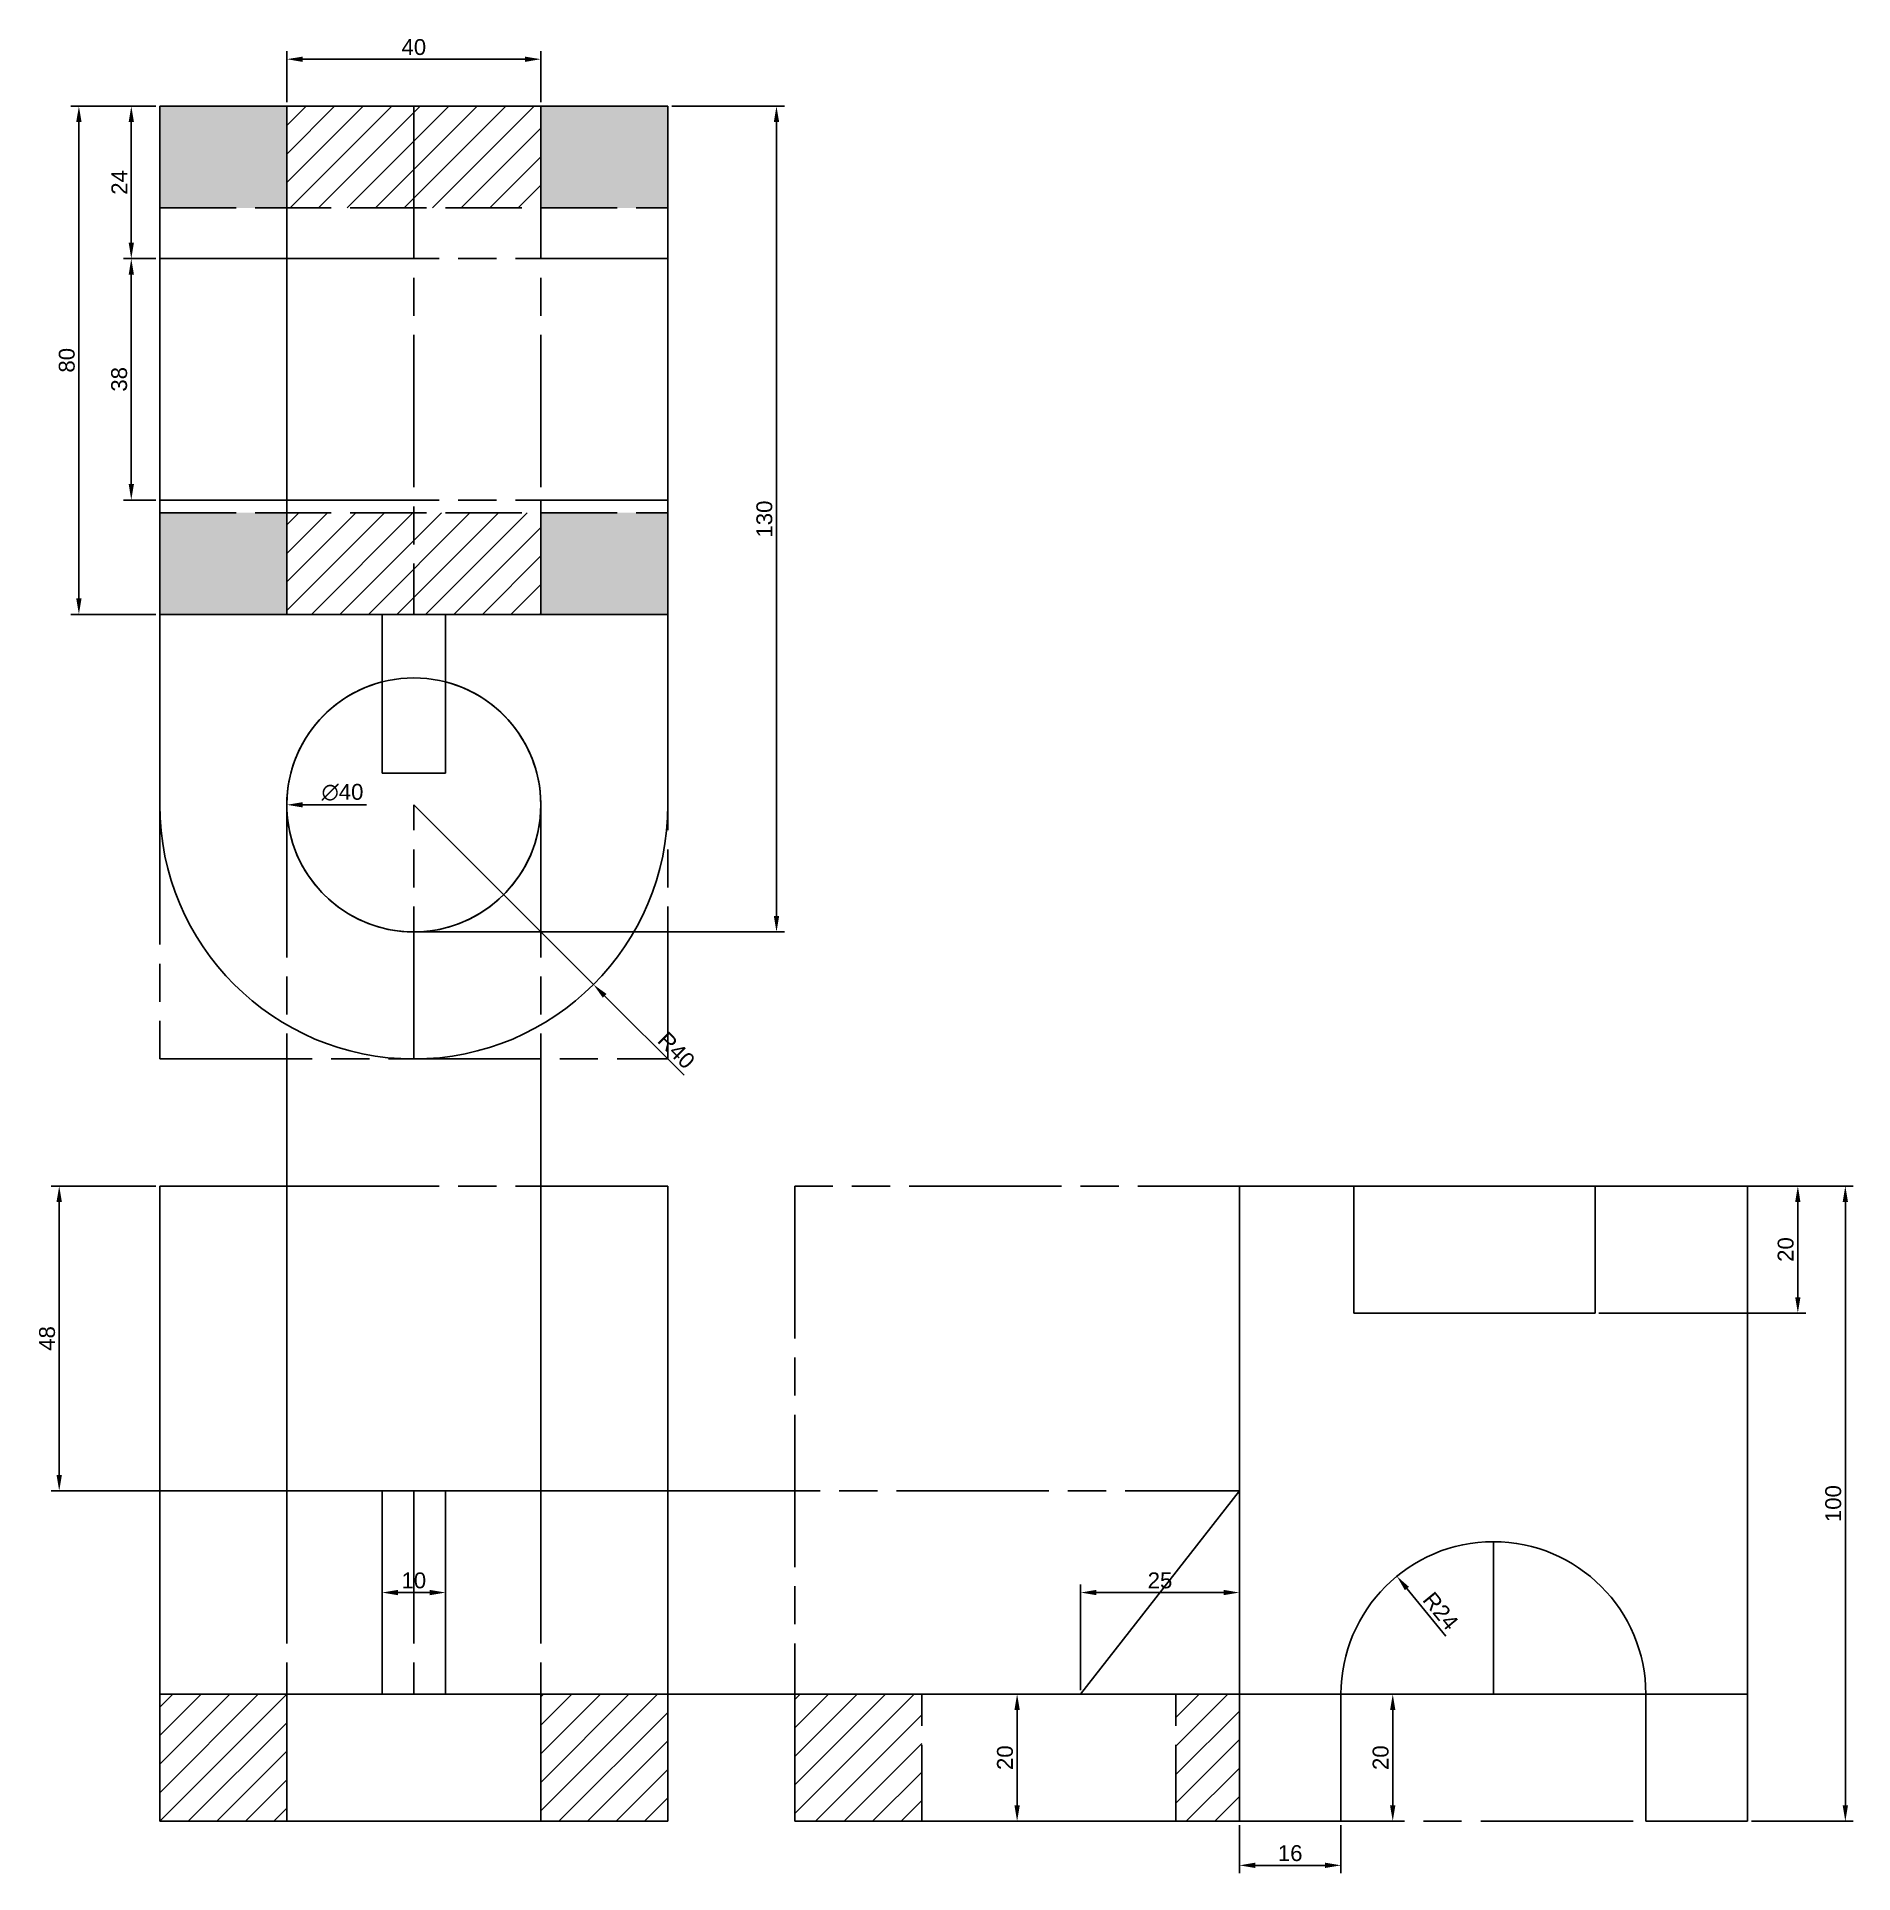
# Model space of a CAD drawing. Header units: centimetres. Extents: x -9 to 277, y 2 to 291.
import ezdxf

# ---------------------------------------------------------------- set-up
doc = ezdxf.new("R2010")
doc.units = ezdxf.units.CM
doc.linetypes.add('ACAD_ISO02W100', pattern=[15, 12, -3])
doc.linetypes.add('ACAD_ISO08W100', pattern=[36, 24, -3, 6, -3])
for name, color, linetype, true_color in [('Cortes', 7, 'ACAD_ISO02W100', 0x0627e5), ('Cotas', 7, 'Continuous', 0xff3838), ('Guias', 7, 'ACAD_ISO08W100', 0xa8a8a8), ('Lineas', 7, 'Continuous', 0xffffff), ('Sombreado', 7, 'Continuous', 0x3aeed9)]:
    doc.layers.add(name, color=color, linetype=linetype, true_color=true_color)
doc.styles.get("Standard").update_dxf_attribs({"font": 'arial.ttf'})
doc.dimstyles.new('ISO-25', dxfattribs={"dimtxt": 2.5, "dimasz": 2.5, "dimexe": 1.25, "dimexo": 0.625, "dimtad": 1, "dimtxsty": 'Standard', "dimcen": 2.5, "dimadec": 0, "dimazin": 0, "dimtfac": 1, "dimtmove": 0, "dimatfit": 3, "dimfxl": 1, "dimarcsym": 0})

# ---------------------------------------------------------------- blocks, each defined once
blk = doc.blocks.new('*D1')
at = {"layer": 'Cotas', "color": 0, "lineweight": -2, "transparency": 16777216}
for p, q in [((90.63, 280), (108.36, 280)), ((107.11, 152.5), (107.11, 277.5)), ((50.63, 150), (108.36, 150))]:
    blk.add_line(p, q, dxfattribs=at)
at = {"layer": 'Cotas', "color": 0, "transparency": 16777216}
for points in [[(106.69, 277.5), (107.53, 277.5), (107.11, 280)], [(106.69, 152.5), (107.53, 152.5), (107.11, 150)]]:
    blk.add_solid(points, dxfattribs=at)
at = {"layer": 'Defpoints', "color": 0, "transparency": 16777216}
for p in [(90, 280), (107.11, 280), (50, 150)]:
    blk.add_point(p, dxfattribs=at)
at = {"layer": 'Cotas', "color": 0, "transparency": 16777216, "insert": (105.21, 215), "char_height": 2.5, "attachment_point": 5, "rotation": 90}
blk.add_mtext('130', dxfattribs=at)
blk = doc.blocks.new('*D2')
at = {"layer": 'Cotas', "color": 0, "lineweight": -2, "transparency": 16777216}
for p, q in [((9.38, 280), (4.26, 280)), ((5.51, 277.5), (5.51, 258.5)), ((9.38, 256), (4.26, 256))]:
    blk.add_line(p, q, dxfattribs=at)
at = {"layer": 'Cotas', "color": 0, "transparency": 16777216}
for points in [[(5.1, 277.5), (5.93, 277.5), (5.51, 280)], [(5.1, 258.5), (5.93, 258.5), (5.51, 256)]]:
    blk.add_solid(points, dxfattribs=at)
at = {"layer": 'Defpoints', "color": 0, "transparency": 16777216}
for p in [(10, 280), (5.51, 256), (10, 256)]:
    blk.add_point(p, dxfattribs=at)
at = {"layer": 'Cotas', "color": 0, "transparency": 16777216, "insert": (3.63, 268), "char_height": 2.5, "attachment_point": 5, "rotation": 90}
blk.add_mtext('24', dxfattribs=at)
blk = doc.blocks.new('*D3')
at = {"layer": 'Cotas', "color": 0, "lineweight": -2, "transparency": 16777216}
for p, q in [((9.38, 256), (4.26, 256)), ((5.51, 253.5), (5.51, 220.5)), ((9.38, 218), (4.26, 218))]:
    blk.add_line(p, q, dxfattribs=at)
at = {"layer": 'Cotas', "color": 0, "transparency": 16777216}
for points in [[(5.1, 253.5), (5.93, 253.5), (5.51, 256)], [(5.1, 220.5), (5.93, 220.5), (5.51, 218)]]:
    blk.add_solid(points, dxfattribs=at)
at = {"layer": 'Defpoints', "color": 0, "transparency": 16777216}
for p in [(10, 256), (5.51, 218), (10, 218)]:
    blk.add_point(p, dxfattribs=at)
at = {"layer": 'Cotas', "color": 0, "transparency": 16777216, "insert": (3.61, 237), "char_height": 2.5, "attachment_point": 5, "rotation": 90}
blk.add_mtext('38', dxfattribs=at)
blk = doc.blocks.new('*D4')
at = {"layer": 'Cotas', "color": 0, "lineweight": -2, "transparency": 16777216}
for p, q in [((9.38, 280), (-3.99, 280)), ((-2.74, 277.5), (-2.74, 202.5)), ((9.38, 200), (-3.99, 200))]:
    blk.add_line(p, q, dxfattribs=at)
at = {"layer": 'Cotas', "color": 0, "transparency": 16777216}
for points in [[(-3.16, 277.5), (-2.32, 277.5), (-2.74, 280)], [(-3.16, 202.5), (-2.32, 202.5), (-2.74, 200)]]:
    blk.add_solid(points, dxfattribs=at)
at = {"layer": 'Defpoints', "color": 0, "transparency": 16777216}
for p in [(10, 280), (-2.74, 200), (10, 200)]:
    blk.add_point(p, dxfattribs=at)
at = {"layer": 'Cotas', "color": 0, "transparency": 16777216, "insert": (-4.64, 240), "char_height": 2.5, "attachment_point": 5, "rotation": 90}
blk.add_mtext('80', dxfattribs=at)
blk = doc.blocks.new('*D5')
at = {"layer": 'Cotas', "color": 0, "lineweight": -2, "transparency": 16777216}
for p, q in [((30, 280.63), (30, 288.65)), ((32.5, 287.4), (67.5, 287.4)), ((70, 280.63), (70, 288.65))]:
    blk.add_line(p, q, dxfattribs=at)
at = {"layer": 'Cotas', "color": 0, "transparency": 16777216}
for points in [[(32.5, 287.81), (32.5, 286.98), (30, 287.4)], [(67.5, 287.81), (67.5, 286.98), (70, 287.4)]]:
    blk.add_solid(points, dxfattribs=at)
at = {"layer": 'Defpoints', "color": 0, "transparency": 16777216}
for p in [(70, 287.4), (30, 280), (70, 280)]:
    blk.add_point(p, dxfattribs=at)
at = {"layer": 'Cotas', "color": 0, "transparency": 16777216, "insert": (50, 289.3), "char_height": 2.5, "attachment_point": 5}
blk.add_mtext('40', dxfattribs=at)
blk = doc.blocks.new('*D6')
at = {"layer": 'Cotas', "color": 0, "lineweight": -2, "transparency": 16777216}
for p, q in [((236.62, 110), (269.19, 110)), ((267.94, 107.5), (267.94, 92.5)), ((236.62, 90), (269.19, 90))]:
    blk.add_line(p, q, dxfattribs=at)
at = {"layer": 'Cotas', "color": 0, "transparency": 16777216}
for points in [[(267.52, 107.5), (268.35, 107.5), (267.94, 110)], [(267.52, 92.5), (268.35, 92.5), (267.94, 90)]]:
    blk.add_solid(points, dxfattribs=at)
at = {"layer": 'Defpoints', "color": 0, "transparency": 16777216}
for p in [(236, 110), (236, 90), (267.94, 90)]:
    blk.add_point(p, dxfattribs=at)
at = {"layer": 'Cotas', "color": 0, "transparency": 16777216, "insert": (266.03, 100), "char_height": 2.5, "attachment_point": 5, "rotation": 90}
blk.add_mtext('20', dxfattribs=at)
blk = doc.blocks.new('*D7')
at = {"layer": 'Cotas', "color": 0, "lineweight": -2, "transparency": 16777216}
for p, q in [((260.62, 110), (276.67, 110)), ((275.42, 107.5), (275.42, 12.5)), ((260.62, 10), (276.67, 10))]:
    blk.add_line(p, q, dxfattribs=at)
at = {"layer": 'Cotas', "color": 0, "transparency": 16777216}
for points in [[(275, 107.5), (275.84, 107.5), (275.42, 110)], [(275, 12.5), (275.84, 12.5), (275.42, 10)]]:
    blk.add_solid(points, dxfattribs=at)
at = {"layer": 'Defpoints', "color": 0, "transparency": 16777216}
for p in [(260, 110), (260, 10), (275.42, 10)]:
    blk.add_point(p, dxfattribs=at)
at = {"layer": 'Cotas', "color": 0, "transparency": 16777216, "insert": (273.52, 60), "char_height": 2.5, "attachment_point": 5, "rotation": 90}
blk.add_mtext('100', dxfattribs=at)
blk = doc.blocks.new('*D8')
at = {"layer": 'Cotas', "color": 0, "lineweight": -2, "transparency": 16777216}
for p, q in [((9.38, 110), (-7.09, 110)), ((-5.84, 107.5), (-5.84, 64.5)), ((29.37, 62), (-7.09, 62))]:
    blk.add_line(p, q, dxfattribs=at)
at = {"layer": 'Cotas', "color": 0, "transparency": 16777216}
for points in [[(-6.26, 107.5), (-5.42, 107.5), (-5.84, 110)], [(-6.26, 64.5), (-5.42, 64.5), (-5.84, 62)]]:
    blk.add_solid(points, dxfattribs=at)
at = {"layer": 'Defpoints', "color": 0, "transparency": 16777216}
for p in [(10, 110), (-5.84, 62), (30, 62)]:
    blk.add_point(p, dxfattribs=at)
at = {"layer": 'Cotas', "color": 0, "transparency": 16777216, "insert": (-7.74, 86), "char_height": 2.5, "attachment_point": 5, "rotation": 90}
blk.add_mtext('48', dxfattribs=at)
blk = doc.blocks.new('*D9')
at = {"layer": 'Cotas', "color": 0, "lineweight": -2, "transparency": 16777216}
for p, q in [((45, 46.63), (45, 47.25)), ((55, 46.63), (55, 47.25)), ((47.5, 46), (52.5, 46))]:
    blk.add_line(p, q, dxfattribs=at)
at = {"layer": 'Cotas', "color": 0, "transparency": 16777216}
for points in [[(47.5, 46.42), (47.5, 45.58), (45, 46)], [(52.5, 46.42), (52.5, 45.58), (55, 46)]]:
    blk.add_solid(points, dxfattribs=at)
at = {"layer": 'Defpoints', "color": 0, "transparency": 16777216}
for p in [(45, 46), (55, 46), (55, 46)]:
    blk.add_point(p, dxfattribs=at)
at = {"layer": 'Cotas', "color": 0, "transparency": 16777216, "insert": (50, 47.9), "char_height": 2.5, "attachment_point": 5}
blk.add_mtext('10', dxfattribs=at)
blk = doc.blocks.new('*D10')
at = {"layer": 'Cotas', "color": 0, "lineweight": -2, "transparency": 16777216}
for p, q in [((155, 30.63), (155, 47.25)), ((180, 30.63), (180, 47.25)), ((157.5, 46), (177.5, 46))]:
    blk.add_line(p, q, dxfattribs=at)
at = {"layer": 'Cotas', "color": 0, "transparency": 16777216}
for points in [[(157.5, 46.42), (157.5, 45.58), (155, 46)], [(177.5, 46.42), (177.5, 45.58), (180, 46)]]:
    blk.add_solid(points, dxfattribs=at)
at = {"layer": 'Defpoints', "color": 0, "transparency": 16777216}
for p in [(180, 46), (155, 30), (180, 30)]:
    blk.add_point(p, dxfattribs=at)
at = {"layer": 'Cotas', "color": 0, "transparency": 16777216, "insert": (167.5, 47.9), "char_height": 2.5, "attachment_point": 5}
blk.add_mtext('25', dxfattribs=at)
blk = doc.blocks.new('*D11')
at = {"layer": 'Cotas', "color": 0, "lineweight": -2, "transparency": 16777216}
for p, q in [((196.63, 30), (205.4, 30)), ((204.15, 27.5), (204.15, 12.5)), ((196.63, 10), (205.4, 10))]:
    blk.add_line(p, q, dxfattribs=at)
at = {"layer": 'Cotas', "color": 0, "transparency": 16777216}
for points in [[(203.73, 27.5), (204.57, 27.5), (204.15, 30)], [(203.73, 12.5), (204.57, 12.5), (204.15, 10)]]:
    blk.add_solid(points, dxfattribs=at)
at = {"layer": 'Defpoints', "color": 0, "transparency": 16777216}
for p in [(196, 30), (196, 10), (204.15, 10)]:
    blk.add_point(p, dxfattribs=at)
at = {"layer": 'Cotas', "color": 0, "transparency": 16777216, "insert": (202.25, 20), "char_height": 2.5, "attachment_point": 5, "rotation": 90}
blk.add_mtext('20', dxfattribs=at)
blk = doc.blocks.new('*D12')
at = {"layer": 'Cotas', "color": 0, "lineweight": -2, "transparency": 16777216}
blk.add_line((212.53, 39.12), (206.38, 46.64), dxfattribs=at)
at = {"layer": 'Cotas', "color": 0, "transparency": 16777216}
blk.add_solid([(206.7, 46.9), (206.06, 46.37), (204.8, 48.57)], dxfattribs=at)
at = {"layer": 'Defpoints', "color": 0, "transparency": 16777216}
for p in [(204.8, 48.57), (220, 30)]:
    blk.add_point(p, dxfattribs=at)
at = {"layer": 'Cotas', "color": 0, "transparency": 16777216, "insert": (211.7, 43.1), "char_height": 2.5, "attachment_point": 5, "rotation": 309.3038}
blk.add_mtext('R24', dxfattribs=at)
blk = doc.blocks.new('*D13')
at = {"layer": 'Cotas', "color": 0, "lineweight": -2, "transparency": 16777216}
for p, q in [((144.38, 30), (143.75, 30)), ((145, 27.5), (145, 12.5)), ((144.38, 10), (143.75, 10))]:
    blk.add_line(p, q, dxfattribs=at)
at = {"layer": 'Cotas', "color": 0, "transparency": 16777216}
for points in [[(144.58, 27.5), (145.42, 27.5), (145, 30)], [(144.58, 12.5), (145.42, 12.5), (145, 10)]]:
    blk.add_solid(points, dxfattribs=at)
at = {"layer": 'Defpoints', "color": 0, "transparency": 16777216}
for p in [(145, 30), (145, 10), (145, 10)]:
    blk.add_point(p, dxfattribs=at)
at = {"layer": 'Cotas', "color": 0, "transparency": 16777216, "insert": (143.1, 20), "char_height": 2.5, "attachment_point": 5, "rotation": 90}
blk.add_mtext('20', dxfattribs=at)
blk = doc.blocks.new('*D14')
at = {"layer": 'Cotas', "color": 0, "lineweight": -2, "transparency": 16777216}
for p, q in [((50, 170), (78.29, 141.72)), ((92.55, 127.45), (80.05, 139.95))]:
    blk.add_line(p, q, dxfattribs=at)
at = {"layer": 'Cotas', "color": 0, "transparency": 16777216}
blk.add_solid([(80.35, 140.24), (79.76, 139.65), (78.29, 141.72)], dxfattribs=at)
at = {"layer": 'Defpoints', "color": 0, "transparency": 16777216}
for p in [(50, 170), (78.29, 141.72)]:
    blk.add_point(p, dxfattribs=at)
at = {"layer": 'Cotas', "color": 0, "transparency": 16777216, "insert": (91.35, 131.35), "char_height": 2.5, "attachment_point": 5, "rotation": 315.0027}
blk.add_mtext('R40', dxfattribs=at)
blk = doc.blocks.new('*D15')
at = {"layer": 'Cotas', "color": 0, "lineweight": -2, "transparency": 16777216}
blk.add_line((42.54, 170.01), (32.5, 170.02), dxfattribs=at)
at = {"layer": 'Cotas', "color": 0, "transparency": 16777216}
blk.add_solid([(32.5, 170.43), (32.5, 169.6), (30, 170.02)], dxfattribs=at)
at = {"layer": 'Defpoints', "color": 0, "transparency": 16777216}
for p in [(30, 170.02), (70, 169.98)]:
    blk.add_point(p, dxfattribs=at)
at = {"layer": 'Cotas', "color": 0, "transparency": 16777216, "insert": (38.77, 171.98), "char_height": 2.5, "attachment_point": 5, "rotation": 359.9505}
blk.add_mtext('∅40', dxfattribs=at)
blk = doc.blocks.new('*D16')
at = {"layer": 'Cotas', "color": 0, "lineweight": -2, "transparency": 16777216}
for p, q in [((180, 9.37), (180, 1.8)), ((196, 9.37), (196, 1.8)), ((182.5, 3.05), (193.5, 3.05))]:
    blk.add_line(p, q, dxfattribs=at)
at = {"layer": 'Cotas', "color": 0, "transparency": 16777216}
for points in [[(182.5, 3.47), (182.5, 2.64), (180, 3.05)], [(193.5, 3.47), (193.5, 2.64), (196, 3.05)]]:
    blk.add_solid(points, dxfattribs=at)
at = {"layer": 'Defpoints', "color": 0, "transparency": 16777216}
for p in [(180, 10), (196, 10), (196, 3.05)]:
    blk.add_point(p, dxfattribs=at)
at = {"layer": 'Cotas', "color": 0, "transparency": 16777216, "insert": (188, 4.96), "char_height": 2.5, "attachment_point": 5}
blk.add_mtext('16', dxfattribs=at)

msp = doc.modelspace()

# ---------------------------------------------------------------- hatches: boundary and pattern name
at = {"layer": 'Sombreado'}
h = msp.add_hatch(color=256, dxfattribs=at)
h.dxf.hatch_style = 1
h.paths.add_polyline_path([(30, 216), (10, 216), (10, 200), (30, 200)])
h.paths.add_polyline_path([(90, 216), (70, 216), (70, 200), (90, 200)])
h.paths.add_polyline_path([(90, 280), (70, 280), (70, 264), (90, 264)])
h.paths.add_polyline_path([(30, 280), (10, 280), (10, 264), (30, 264)])
h = msp.add_hatch(dxfattribs=at)
h.set_pattern_fill('ANSI31', color=256)
h.paths.add_polyline_path([(50, 280), (30, 280), (30, 264), (50, 264)])
h.paths.add_polyline_path([(70, 280), (50, 280), (50, 264), (70, 264)])
h.paths.add_polyline_path([(50, 216), (30, 216), (30, 200), (50, 200)])
h.paths.add_polyline_path([(70, 216), (50, 216), (50, 200), (70, 200)])
h = msp.add_hatch(dxfattribs=at)
h.set_pattern_fill('ANSI31', color=256)
h.paths.add_polyline_path([(30, 30), (10, 30), (10, 10), (30, 10)])
h.paths.add_polyline_path([(90, 30), (70, 30), (70, 10), (90, 10)])
h = msp.add_hatch(dxfattribs=at)
h.set_pattern_fill('ANSI31', color=256)
h.paths.add_polyline_path([(130, 30), (110, 30), (110, 10), (130, 10)])
h = msp.add_hatch(dxfattribs=at)
h.set_pattern_fill('ANSI31', color=256)
h.paths.add_polyline_path([(180, 30), (170, 30), (170, 10), (180, 10)])

# ---------------------------------------------------------------- linework, layer by layer
at = {"layer": 'Cortes'}
for p, q in [((10, 264), (90, 264)), ((10, 216), (90, 216)), ((30, 30), (30, 10)), ((70, 30), (70, 10)), ((130, 10), (130, 30)), ((170, 10), (170, 30))]:
    msp.add_line(p, q, dxfattribs=at)
at = {"layer": 'Guias'}
for p, q in [((90, 280), (10, 280)), ((10, 280), (10, 130)), ((10, 280), (10, 200)), ((50, 280), (30, 280)), ((30, 280), (30, 200)), ((30, 280), (30, 256)), ((50, 280), (50, 200)), ((50, 280), (70, 280)), ((70, 280), (70, 200)), ((90, 130), (90, 280)), ((10, 240), (10, 264)), ((30, 256), (10, 256)), ((30, 256), (30, 218)), ((30, 256), (90, 256)), ((10, 216), (10, 240)), ((30, 218), (10, 218)), ((10, 218), (10, 216)), ((30, 218), (90, 218)), ((10, 200), (90, 200)), ((45, 175), (45, 200)), ((50, 200), (55, 200)), ((55, 200), (55, 175)), ((55, 175), (45, 175)), ((30, 110), (30, 170)), ((30, 170), (30, 10)), ((50, 130), (50, 170)), ((70, 110), (70, 170)), ((70, 170), (70, 10)), ((10, 130), (90, 130)), ((90, 110), (10, 110)), ((10, 110), (10, 30)), ((30, 62), (30, 110)), ((70, 62), (70, 110)), ((90, 30), (90, 110)), ((260, 110), (110, 110)), ((110, 110), (110, 10)), ((180, 30), (180, 110)), ((236, 110), (198, 110)), ((198, 110), (198, 90)), ((260, 110), (236, 110)), ((236, 90), (236, 110)), ((260, 10), (260, 110)), ((198, 90), (236, 90)), ((90, 62), (10, 62)), ((10, 62), (30, 62)), ((50, 62), (45, 62)), ((45, 62), (45, 30)), ((50, 62), (50, 30)), ((50, 62), (55, 62)), ((55, 62), (55, 30)), ((90, 62), (70, 62)), ((90, 30), (90, 62)), ((90, 62), (180, 62)), ((220, 30), (220, 54)), ((90, 30), (10, 30)), ((10, 30), (10, 10)), ((90, 10), (90, 30)), ((90, 30), (260, 30)), ((110, 30), (180, 30)), ((180, 30), (155, 30)), ((180, 30), (260, 30)), ((10, 10), (90, 10)), ((110, 10), (260, 10)), ((110, 10), (150, 10)), ((150, 10), (130, 10)), ((130, 10), (170, 10))]:
    msp.add_line(p, q, dxfattribs=at)
at = {"layer": 'Lineas'}
for p, q in [((10, 280), (10, 170)), ((10, 280), (90, 280)), ((30, 280), (30, 256)), ((70, 280), (70, 256)), ((90, 280), (90, 170)), ((30, 256), (10, 256)), ((70, 256), (90, 256)), ((30, 218), (10, 218)), ((30, 200), (30, 218)), ((70, 200), (70, 218)), ((70, 218), (90, 218)), ((10, 200), (30, 200)), ((30, 200), (70, 200)), ((45, 200), (45, 175)), ((55, 175), (55, 200)), ((90, 200), (70, 200)), ((45, 175), (55, 175)), ((10, 30), (10, 110)), ((10, 110), (30, 110)), ((30, 110), (30, 62)), ((70, 62), (70, 110)), ((70, 110), (90, 110)), ((90, 110), (90, 30)), ((180, 30), (180, 110)), ((180, 110), (198, 110)), ((180, 110), (180, 62)), ((198, 110), (198, 90)), ((236, 90), (236, 110)), ((236, 110), (260, 110)), ((260, 110), (260, 10)), ((198, 90), (236, 90)), ((30, 62), (70, 62)), ((45, 62), (45, 30)), ((55, 62), (55, 30)), ((180, 62), (155, 30)), ((90, 30), (10, 30)), ((10, 30), (10, 10)), ((90, 10), (90, 30)), ((110, 30), (180, 30)), ((110, 10), (110, 30)), ((180, 30), (155, 30)), ((196, 30), (196, 10)), ((244, 30), (244, 10)), ((10, 10), (90, 10)), ((196, 10), (110, 10)), ((260, 10), (244, 10))]:
    msp.add_line(p, q, dxfattribs=at)
msp.add_circle((50, 170), 20, dxfattribs=at)
for centre, radius, start, end in [((50, 170), 20, 104.47751, 75.52249), ((50, 170), 40, 180, 0), ((220, 30), 24, 0, 180)]:
    msp.add_arc(centre, radius, start, end, dxfattribs=at)
at = {"layer": 'Sombreado'}
msp.add_line((180, 30), (180, 10), dxfattribs=at)

# ---------------------------------------------------------------- dimensions: what is measured, and where the dimension line sits
at = {"layer": 'Cotas'}
for base, p1, p2, picture, middle in [((70, 287.397), (30, 280), (70, 280), '*D5', (50, 289.298)), ((55, 46), (45, 46), (55, 46), '*D9', (50, 47.901)), ((180, 46), (155, 30), (180, 30), '*D10', (167.5, 47.901)), ((196, 3.055), (180, 10), (196, 10), '*D16', (188, 4.956))]:
    dim = msp.add_linear_dim(base=base, p1=p1, p2=p2, dimstyle='ISO-25', dxfattribs=at)
    dim.commit()
    dim.dimension.update_dxf_attribs({"geometry": picture, "text_midpoint": middle})
for base, p1, p2, picture, middle in [((-2.738, 200), (10, 280), (10, 200), '*D4', (-4.64, 240)), ((5.513, 256), (10, 280), (10, 256), '*D2', (3.633, 268)), ((107.111, 280), (50, 150), (90, 280), '*D1', (105.209, 215)), ((5.513, 218), (10, 256), (10, 218), '*D3', (3.61, 237)), ((-5.838, 62), (10, 110), (30, 62), '*D8', (-7.74, 86)), ((267.936, 90), (236, 110), (236, 90), '*D6', (266.034, 100)), ((275.42, 10), (260, 110), (260, 10), '*D7', (273.518, 60)), ((145, 10), (145, 30), (145, 10), '*D13', (143.099, 20)), ((204.151, 10), (196, 30), (196, 10), '*D11', (202.25, 20))]:
    dim = msp.add_linear_dim(base=base, p1=p1, p2=p2, angle=90, dimstyle='ISO-25', dxfattribs=at)
    dim.commit()
    dim.dimension.update_dxf_attribs({"geometry": picture, "text_midpoint": middle})
dim = msp.add_diameter_dim_2p(p1=(70, 169.983), p2=(30, 170.017), dimstyle='ISO-25', dxfattribs=at)
dim.commit()
dim.dimension.update_dxf_attribs({"geometry": '*D15', "text_midpoint": (38.771, 170.01), "dimtype": 163})
for center, mpoint, picture, middle in [((50, 170), (78.286, 141.717), '*D14', (90.002, 130.002)), ((220, 30), (204.798, 48.571), '*D12', (210.249, 41.911))]:
    dim = msp.add_radius_dim(center=center, mpoint=mpoint, dimstyle='ISO-25', dxfattribs=at)
    dim.commit()
    dim.dimension.update_dxf_attribs({"geometry": picture, "text_midpoint": middle, "dimtype": 164})

doc.saveas('drawing.dxf')
